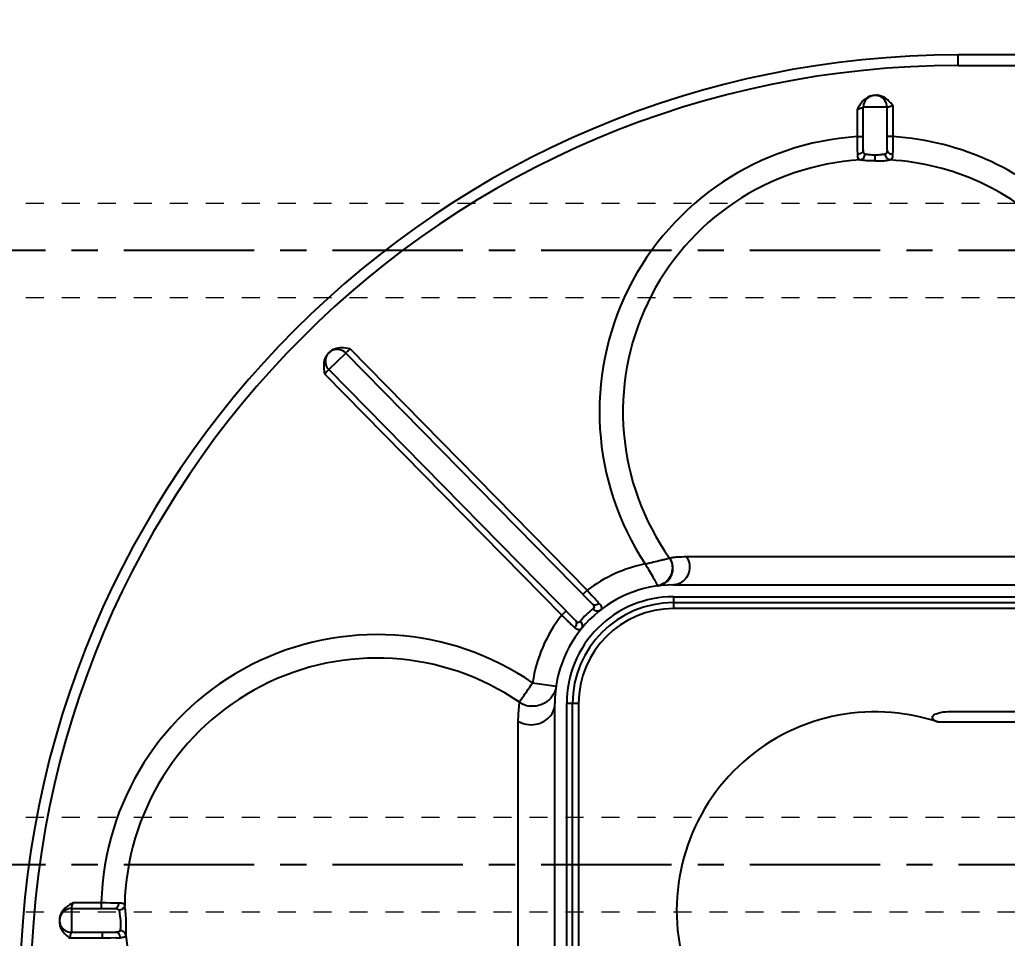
# Model space of a CAD drawing. Header units: millimetres. Extents: x 2667 to 4588, y -8940 to -2822.
# Drawn here: x 3362.9 to 3446.5, y -6217.9 to -6140.2 of the extents above; entities that cross this region are included whole.
import ezdxf

# ---------------------------------------------------------------- set-up
doc = ezdxf.new("R2010")
doc.units = ezdxf.units.MM
doc.header["$LTSCALE"] = 16.335
doc.header["$PDMODE"] = 3
doc.header["$PDSIZE"] = 8
doc.linetypes.add('CENTER', pattern=[0.6, 0.375, -0.075, 0.075, -0.075])
doc.linetypes.add('HIDDEN', pattern=[0.2, 0.1, -0.1])
doc.layers.get('0').update_dxf_attribs({"linetype": 'CONTINUOUS'})
doc.layers.get('Defpoints').update_dxf_attribs({"linetype": 'CONTINUOUS'})
doc.layers.add('cool', color=153, linetype='HIDDEN', lineweight=9)
doc.layers.add('dim', color=82, linetype='CONTINUOUS', lineweight=9)
doc.layers.add('DEFAULT_2', color=8, linetype='HIDDEN')
doc.styles.get("Standard").update_dxf_attribs({"font": 'txt', "width": 0.85})
doc.dimstyles.new('mold', dxfattribs={"dimtxt": 10, "dimasz": 5, "dimexe": 0, "dimexo": 0, "dimgap": 0, "dimtad": 1, "dimzin": 1, "dimdsep": 46, "dimtxsty": 'Standard', "dimcen": 0, "dimclrd": 4, "dimclre": 4, "dimclrt": 6, "dimazin": 0, "dimtfac": 1, "dimtofl": 0, "dimtmove": 0, "dimatfit": 3, "dimfxl": 0, "dimarcsym": 0})

# ---------------------------------------------------------------- blocks, each defined once
blk = doc.blocks.new('02')
at = {"color": 1, "linetype": 'CENTER', "ltscale": 1.803734}
blk.add_line((2807.465, 2890.507), (3167.465, 2890.507), dxfattribs=at)
at = {"layer": 'cool', "ltscale": 0.932966}
for p, q in [((2818.675, 2894.507), (3156.255, 2894.507)), ((2818.675, 2886.507), (3156.255, 2886.507))]:
    blk.add_line(p, q, dxfattribs=at)
blk = doc.blocks.new('*D401')
at = {"layer": 'Defpoints', "color": 0}
for p in [(3314.627, -6211.677), (3335.19, -6211.677), (3498.666, -6241.677)]:
    blk.add_point(p, dxfattribs=at)
at = {"layer": 'dim', "color": 4, "lineweight": -2}
blk.add_line((3335.19, -6211.677), (3296.777, -6211.677), dxfattribs=at)
at = {"layer": 'dim', "color": 6, "insert": (3305.702, -6208.677), "char_height": 6, "attachment_point": 5}
blk.add_mtext('30.00', dxfattribs=at)
blk = doc.blocks.new('*D402')
at = {"layer": 'Defpoints', "color": 0}
for p in [(3314.627, -6159.677), (3323.29, -6159.677), (3498.666, -6241.677)]:
    blk.add_point(p, dxfattribs=at)
at = {"layer": 'dim', "color": 4, "lineweight": -2}
blk.add_line((3323.29, -6159.677), (3295.927, -6159.677), dxfattribs=at)
at = {"layer": 'dim', "color": 6, "insert": (3305.277, -6156.677), "char_height": 6, "attachment_point": 5}
blk.add_mtext('82.00', dxfattribs=at)
blk = doc.blocks.new('*D403')
at = {"layer": 'Defpoints', "color": 0}
for p in [(3314.627, -6121.677), (3339.866, -6121.677), (3498.666, -6241.677)]:
    blk.add_point(p, dxfattribs=at)
at = {"layer": 'dim', "color": 4, "lineweight": -2}
blk.add_line((3339.866, -6121.677), (3293.377, -6121.677), dxfattribs=at)
at = {"layer": 'dim', "color": 6, "insert": (3304.002, -6118.677), "char_height": 6, "attachment_point": 5}
blk.add_mtext('120.00', dxfattribs=at)
blk = doc.blocks.new('*D407')
at = {"layer": 'Defpoints', "color": 0}
for p in [(3348.666, -6089.306), (3348.666, -6112.877), (3498.666, -6241.677)]:
    blk.add_point(p, dxfattribs=at)
at = {"layer": 'dim', "color": 4, "lineweight": -2}
blk.add_line((3348.666, -6112.877), (3348.666, -6068.056), dxfattribs=at)
at = {"layer": 'dim', "color": 6, "insert": (3345.666, -6078.681), "char_height": 6, "attachment_point": 5, "rotation": 90}
blk.add_mtext('150.00', dxfattribs=at)

msp = doc.modelspace()

# ---------------------------------------------------------------- linework, layer by layer
at = {"color": 7, "linetype": 'Continuous'}
for p, q in [((3442.386, -6144.042), (3442.386, -6143.142)), ((3553.941, -6143.142), (3442.386, -6143.142)), ((3442.386, -6144.042), (3553.941, -6144.042)), ((3435.211, -6146.568), (3435.157, -6146.575)), ((3433.843, -6150.057), (3433.843, -6147.743)), ((3434.346, -6151.184), (3434.346, -6147.568)), ((3436.356, -6147.568), (3434.346, -6147.568)), ((3436.356, -6151.183), (3436.356, -6147.568)), ((3436.858, -6147.424), (3436.858, -6150.057)), ((3433.843, -6150.057), (3434.346, -6150.057)), ((3433.852, -6150.613), (3433.843, -6150.057)), ((3433.861, -6151.127), (3433.852, -6150.613)), ((3436.858, -6150.057), (3436.356, -6150.057)), ((3433.869, -6151.557), (3433.861, -6151.127)), ((3436.839, -6151.197), (3436.833, -6151.557)), ((3436.84, -6151.127), (3436.839, -6151.197)), ((3435.351, -6152.115), (3435.351, -6151.621)), ((3410.952, -6188.466), (3390.868, -6168.036)), ((3390.5, -6168.378), (3389.066, -6169.787)), ((3390.5, -6168.378), (3411.389, -6189.626)), ((3389.066, -6169.787), (3409.955, -6191.035)), ((3388.718, -6170.15), (3408.803, -6190.58)), ((3449.547, -6185.641), (3419.38, -6185.641)), ((3418.266, -6188.005), (3450.537, -6188.005)), ((3410.594, -6188.818), (3410.952, -6188.466)), ((3410.952, -6188.465), (3411.347, -6188.894)), ((3418.266, -6189.01), (3418.266, -6190.015)), ((3418.266, -6189.01), (3451.988, -6189.01)), ((3418.266, -6189.513), (3451.988, -6189.513)), ((3408.802, -6190.579), (3409.161, -6190.227)), ((3451.988, -6190.015), (3418.266, -6190.015)), ((3406.334, -6196.302), (3408.323, -6196.594)), ((3408.216, -6230.761), (3408.216, -6198.055)), ((3409.221, -6232.212), (3409.221, -6198.055)), ((3410.226, -6198.055), (3409.221, -6198.055)), ((3409.723, -6232.212), (3409.723, -6198.055)), ((3410.226, -6198.055), (3410.226, -6232.212)), ((3441.52, -6198.739), (3471.391, -6198.739)), ((3405.094, -6199.546), (3405.094, -6229.468)), ((3440.65, -6199.612), (3449.708, -6199.612)), ((3367.42, -6214.91), (3369.796, -6214.91)), ((3369.796, -6214.91), (3369.796, -6215.412)), ((3369.796, -6214.91), (3370.063, -6214.912)), ((3370.063, -6214.912), (3370.199, -6214.913)), ((3370.199, -6214.913), (3370.607, -6214.916)), ((3370.607, -6214.916), (3370.977, -6214.919)), ((3370.977, -6214.919), (3371.295, -6214.921)), ((3367.262, -6215.412), (3367.262, -6217.422)), ((3367.262, -6215.412), (3370.92, -6215.412)), ((3367.262, -6217.422), (3371.035, -6217.422)), ((3369.905, -6217.925), (3369.905, -6217.422)), ((3369.905, -6217.925), (3367.135, -6217.925)), ((3369.977, -6217.923), (3369.905, -6217.925)), ((3370.12, -6217.919), (3369.977, -6217.923)), ((3370.599, -6217.907), (3370.12, -6217.919)), ((3371.037, -6217.895), (3370.599, -6217.907))]:
    msp.add_line(p, q, dxfattribs=at)
for centre, radius, start, end in [((3442.386, -6222.607), 79.465, 90, 180), ((3442.386, -6222.607), 78.565, 90, 180), ((3435.351, -6147.568), 1.005, 123.94693, 180), ((3435.339, -6147.904), 1.342, 97.77871, 107.59771), ((3443.391, -6223.612), 77.473, 95.97118, 96.06024), ((3435.351, -6147.568), 1.005, 0, 69.34014), ((3435.351, -6173.362), 23.354, 93.701, 213.45327), ((3435.351, -6173.362), 23.354, 43.95431, 86.29902), ((3435.351, -6173.362), 21.367, 93.38187, 215.38166), ((3435.351, -6173.362), 21.367, 43.95431, 86.61825), ((3389.783, -6169.082), 1.005, 44.51147, 111.66282), ((3389.783, -6169.082), 1.005, 163.18467, 224.51147), ((3443.391, -6223.612), 77.473, 134.44687, 134.57607), ((3418.266, -6198.055), 12.06, 101.47951, 127.33072), ((3418.266, -6198.055), 10.05, 90, 180), ((3418.266, -6198.055), 9.045, 90, 180.00005), ((3238.221, -6348.075), 235.183, 42.47484, 42.59708), ((3418.266, -6198.055), 8.543, 90, 180), ((3320.668, -6272.66), 123.447, 42.30249, 42.49814), ((3418.266, -6198.055), 12.06, 141.6929, 171.64011), ((3418.266, -6198.055), 8.04, 90, 180), ((3414.172, -6193.89), 4.712, 134.5167, 143.6635), ((3414.183, -6193.905), 4.73, 125.37675, 134.48885), ((3409.398, -6191.183), 0.658, 318.86926, 327.6448), ((3393.141, -6215.572), 23.354, 55.6034, 178.37458), ((3393.141, -6215.572), 21.367, 55.60338, 178.83457), ((3406.343, -6196.245), 2.04, 236.28986, 261.61184), ((3435.351, -6215.572), 16.817, 71.63202, 195.49515), ((3367.262, -6216.417), 1.005, 90, 146.40111), ((3443.391, -6223.612), 77.473, 174.54129, 174.66573), ((3367.596, -6216.401), 1.339, 162.74056, 174.92983), ((3367.262, -6216.417), 1.005, 205.30254, 270.00007), ((3366.292, -6038.102), 179.856, 271.51154, 271.62974), ((3393.141, -6215.572), 21.367, 185.6034, 226.04569)]:
    msp.add_arc(centre, radius, start, end, dxfattribs=at)
for points in [[(3434.245, -6147.113), (3434.17, -6147.204), (3434.102, -6147.301), (3434.039, -6147.402)], [(3435.574, -6146.56), (3435.494, -6146.553), (3435.412, -6146.556), (3435.332, -6146.564)], [(3436.6, -6147.135), (3436.52, -6147.051), (3436.436, -6146.971), (3436.346, -6146.899)], [(3436.858, -6147.424), (3436.774, -6147.326), (3436.69, -6147.228), (3436.6, -6147.135)], [(3434.039, -6147.402), (3433.97, -6147.513), (3433.906, -6147.628), (3433.843, -6147.743)], [(3389.562, -6168.038), (3389.406, -6168.097), (3389.259, -6168.188), (3389.141, -6168.304)], [(3390.142, -6167.941), (3389.946, -6167.94), (3389.745, -6167.969), (3389.562, -6168.038)], [(3390.868, -6168.036), (3390.629, -6167.988), (3390.386, -6167.943), (3390.142, -6167.941)], [(3388.742, -6168.844), (3388.67, -6169.027), (3388.638, -6169.228), (3388.636, -6169.424)], [(3389.016, -6168.427), (3388.898, -6168.544), (3388.804, -6168.69), (3388.742, -6168.844)], [(3388.636, -6169.424), (3388.634, -6169.567), (3388.648, -6169.71), (3388.668, -6169.851)], [(3388.668, -6169.851), (3388.682, -6169.951), (3388.7, -6170.05), (3388.718, -6170.15)], [(3367.42, -6214.91), (3367.206, -6215.03), (3366.99, -6215.153), (3366.802, -6215.311)], [(3366.258, -6216.41), (3366.25, -6216.49), (3366.248, -6216.572), (3366.256, -6216.652)], [(3366.605, -6217.42), (3366.71, -6217.548), (3366.831, -6217.664), (3366.957, -6217.774)], [(3366.957, -6217.774), (3367.015, -6217.825), (3367.075, -6217.875), (3367.135, -6217.925)]]:
    msp.add_open_spline(points, degree=3, dxfattribs=at)
for points, knots in [([(3434.933, -6146.625), (3434.798, -6146.668), (3434.54, -6146.802), (3434.336, -6147.003), (3434.245, -6147.113)], [0, 0, 0, 0, 0.499589, 1, 1, 1, 1]), ([(3436.346, -6146.899), (3436.18, -6146.766), (3435.924, -6146.622), (3435.645, -6146.566), (3435.574, -6146.56)], [0, 0, 0, 0, 0.748947, 1, 1, 1, 1]), ([(3433.843, -6147.743), (3433.905, -6147.719), (3433.996, -6147.686), (3434.113, -6147.647), (3434.189, -6147.622), (3434.252, -6147.601), (3434.295, -6147.586), (3434.321, -6147.577), (3434.334, -6147.574), (3434.34, -6147.57), (3434.346, -6147.569), (3434.346, -6147.568)], [0, 0, 0, 0, 0.372987, 0.54477, 0.697096, 0.82388, 0.919253, 0.953732, 0.97891, 0.994435, 1, 1, 1, 1]), ([(3436.356, -6147.568), (3436.356, -6147.565), (3436.376, -6147.563), (3436.399, -6147.551), (3436.449, -6147.539), (3436.51, -6147.519), (3436.586, -6147.498), (3436.703, -6147.466), (3436.795, -6147.442), (3436.858, -6147.424)], [0, 0, 0, 0, 0.021445, 0.080643, 0.175183, 0.301164, 0.453017, 0.624949, 1, 1, 1, 1]), ([(3436.858, -6150.057), (3436.857, -6150.15), (3436.851, -6150.507), (3436.845, -6150.864), (3436.84, -6151.127)], [0, 0, 0, 0, 0.262441, 1, 1, 1, 1]), ([(3434.346, -6151.183), (3434.346, -6151.231), (3434.318, -6151.332), (3434.209, -6151.453), (3434.052, -6151.533), (3433.931, -6151.554), (3433.869, -6151.557)], [0, 0, 0, 0, 0.216103, 0.453173, 0.717496, 1, 1, 1, 1]), ([(3434.491, -6151.537), (3434.464, -6151.53), (3434.411, -6151.498), (3434.367, -6151.411), (3434.348, -6151.304), (3434.346, -6151.225), (3434.346, -6151.183)], [0, 0, 0, 0, 0.204328, 0.425096, 0.690682, 1, 1, 1, 1]), ([(3436.356, -6151.183), (3436.356, -6151.225), (3436.353, -6151.304), (3436.335, -6151.411), (3436.291, -6151.498), (3436.238, -6151.53), (3436.211, -6151.537)], [0, 0, 0, 0, 0.309323, 0.574923, 0.795691, 1, 1, 1, 1]), ([(3436.356, -6151.183), (3436.356, -6151.231), (3436.384, -6151.332), (3436.493, -6151.453), (3436.65, -6151.533), (3436.771, -6151.554), (3436.833, -6151.557)], [0, 0, 0, 0, 0.216118, 0.453163, 0.71747, 1, 1, 1, 1]), ([(3434.09, -6152.033), (3434.053, -6152.022), (3433.98, -6151.985), (3433.909, -6151.874), (3433.876, -6151.727), (3433.869, -6151.617), (3433.869, -6151.557)], [0, 0, 0, 0, 0.205254, 0.418249, 0.678623, 1, 1, 1, 1]), ([(3434.09, -6152.033), (3434.197, -6152.017), (3434.406, -6151.883), (3434.485, -6151.654), (3434.491, -6151.537)], [0, 0, 0, 0, 0.47739, 1, 1, 1, 1]), ([(3435.351, -6152.115), (3435.109, -6152.115), (3434.688, -6152.102), (3434.267, -6152.067), (3434.09, -6152.033)], [0, 0, 0, 0, 0.573258, 1, 1, 1, 1]), ([(3435.351, -6151.621), (3435.186, -6151.62), (3434.898, -6151.607), (3434.609, -6151.572), (3434.491, -6151.537)], [0, 0, 0, 0, 0.572434, 1, 1, 1, 1]), ([(3435.985, -6151.582), (3435.938, -6151.588), (3435.728, -6151.613), (3435.515, -6151.621), (3435.351, -6151.621)], [0, 0, 0, 0, 0.224042, 1, 1, 1, 1]), ([(3435.351, -6152.115), (3435.592, -6152.115), (3436.013, -6152.102), (3436.435, -6152.067), (3436.611, -6152.033)], [0, 0, 0, 0, 0.573334, 1, 1, 1, 1]), ([(3436.211, -6151.537), (3436.195, -6151.541), (3436.121, -6151.56), (3436.045, -6151.573), (3435.985, -6151.582)], [0, 0, 0, 0, 0.21446, 1, 1, 1, 1]), ([(3436.611, -6152.033), (3436.506, -6152.017), (3436.296, -6151.884), (3436.217, -6151.656), (3436.211, -6151.537)], [0, 0, 0, 0, 0.472368, 1, 1, 1, 1]), ([(3436.833, -6151.557), (3436.832, -6151.617), (3436.826, -6151.726), (3436.793, -6151.874), (3436.721, -6151.985), (3436.648, -6152.022), (3436.611, -6152.033)], [0, 0, 0, 0, 0.321448, 0.581683, 0.795045, 1, 1, 1, 1]), ([(3390.5, -6168.378), (3390.5, -6168.378), (3390.503, -6168.373), (3390.508, -6168.371), (3390.516, -6168.361), (3390.534, -6168.345), (3390.564, -6168.315), (3390.609, -6168.273), (3390.664, -6168.221), (3390.751, -6168.141), (3390.82, -6168.078), (3390.868, -6168.036)], [0, 0, 0, 0, 0.004899, 0.01942, 0.043303, 0.076284, 0.16848, 0.292788, 0.444316, 0.617838, 1, 1, 1, 1]), ([(3388.718, -6170.15), (3388.798, -6170.062), (3388.936, -6169.916), (3388.999, -6169.856), (3389.075, -6169.777), (3389.066, -6169.787)], [0, 0, 0, 0, 0.707131, 0.923678, 1, 1, 1, 1]), ([(3415.866, -6186.236), (3416.103, -6186.184), (3416.549, -6186.074), (3417.084, -6185.945), (3417.453, -6185.854), (3417.663, -6185.801), (3417.817, -6185.761), (3417.901, -6185.744), (3417.931, -6185.734)], [0, 0, 0, 0, 0.343051, 0.648884, 0.776068, 0.879624, 0.955567, 1, 1, 1, 1]), ([(3416.931, -6188.094), (3417.18, -6188.061), (3417.671, -6187.858), (3418.154, -6187.231), (3418.276, -6186.447), (3418.09, -6185.946), (3417.944, -6185.737)], [0, 0, 0, 0, 0.248042, 0.497524, 0.748602, 1, 1, 1, 1]), ([(3417.932, -6185.734), (3418.04, -6185.899), (3418.191, -6186.281), (3418.174, -6186.894), (3417.929, -6187.459), (3417.633, -6187.748), (3417.466, -6187.857)], [0, 0, 0, 0, 0.247016, 0.497355, 0.749443, 1, 1, 1, 1]), ([(3419.38, -6185.641), (3419.087, -6185.644), (3418.687, -6185.654), (3418.209, -6185.702), (3418.024, -6185.724), (3417.944, -6185.737)], [0, 0, 0, 0, 0.611226, 0.832546, 1, 1, 1, 1]), ([(3419.38, -6185.641), (3419.415, -6185.698), (3419.555, -6185.962), (3419.62, -6186.266), (3419.62, -6186.498)], [0, 0, 0, 0, 0.224548, 1, 1, 1, 1]), ([(3415.866, -6186.236), (3415.996, -6186.441), (3416.228, -6186.836), (3416.531, -6187.377), (3416.759, -6187.78), (3416.871, -6188.001), (3416.915, -6188.074)], [0, 0, 0, 0, 0.343267, 0.649195, 0.87988, 1, 1, 1, 1]), ([(3419.62, -6186.498), (3419.62, -6186.704), (3419.543, -6187.118), (3419.216, -6187.63), (3418.757, -6187.94), (3418.419, -6188.005), (3418.266, -6188.005)], [0, 0, 0, 0, 0.277406, 0.550257, 0.793854, 1, 1, 1, 1]), ([(3417.466, -6187.857), (3417.424, -6187.884), (3417.252, -6187.983), (3417.061, -6188.048), (3416.915, -6188.074)], [0, 0, 0, 0, 0.252677, 1, 1, 1, 1]), ([(3416.915, -6188.074), (3416.916, -6188.077), (3416.92, -6188.084), (3416.926, -6188.095), (3416.931, -6188.094)], [0, 0, 0, 0, 0.395915, 1, 1, 1, 1]), ([(3411.97, -6189.575), (3411.924, -6189.613), (3411.825, -6189.676), (3411.663, -6189.723), (3411.507, -6189.71), (3411.421, -6189.659), (3411.389, -6189.626)], [0, 0, 0, 0, 0.282857, 0.546508, 0.783308, 1, 1, 1, 1]), ([(3411.389, -6189.626), (3411.414, -6189.652), (3411.47, -6189.713), (3411.54, -6189.81), (3411.549, -6189.899), (3411.538, -6189.933)], [0, 0, 0, 0, 0.307947, 0.693537, 1, 1, 1, 1]), ([(3411.538, -6189.933), (3411.534, -6189.944), (3411.514, -6189.99), (3411.476, -6190.026), (3411.444, -6190.048)], [0, 0, 0, 0, 0.225066, 1, 1, 1, 1]), ([(3411.97, -6189.575), (3412.023, -6189.629), (3412.107, -6189.73), (3412.175, -6189.876), (3412.173, -6189.983), (3412.131, -6190.084), (3412.069, -6190.143), (3412.023, -6190.179)], [0, 0, 0, 0, 0.315856, 0.552746, 0.65313, 0.755825, 1, 1, 1, 1]), ([(3408.802, -6190.579), (3408.904, -6190.677), (3409.039, -6190.805), (3409.174, -6190.933), (3409.207, -6190.965)], [0, 0, 0, 0, 0.754033, 1, 1, 1, 1]), ([(3412.023, -6190.179), (3411.949, -6190.238), (3411.77, -6190.261), (3411.576, -6190.168), (3411.484, -6190.092), (3411.444, -6190.048)], [0, 0, 0, 0, 0.447318, 0.722036, 1, 1, 1, 1]), ([(3409.207, -6190.965), (3409.239, -6190.996), (3409.364, -6191.114), (3409.488, -6191.232), (3409.58, -6191.32)], [0, 0, 0, 0, 0.261136, 1, 1, 1, 1]), ([(3409.58, -6191.32), (3409.609, -6191.346), (3409.713, -6191.445), (3409.818, -6191.544), (3409.894, -6191.616)], [0, 0, 0, 0, 0.271602, 1, 1, 1, 1]), ([(3410.497, -6191.679), (3410.46, -6191.724), (3410.4, -6191.786), (3410.299, -6191.825), (3410.192, -6191.825), (3410.047, -6191.755), (3409.947, -6191.67), (3409.894, -6191.616)], [0, 0, 0, 0, 0.244393, 0.34686, 0.44715, 0.684189, 1, 1, 1, 1]), ([(3409.955, -6191.035), (3410.012, -6191.093), (3410.073, -6191.28), (3410.005, -6191.454), (3409.954, -6191.535)], [0, 0, 0, 0, 0.455609, 1, 1, 1, 1]), ([(3410.122, -6191.173), (3410.108, -6191.165), (3410.048, -6191.126), (3409.995, -6191.076), (3409.955, -6191.035)], [0, 0, 0, 0, 0.214613, 1, 1, 1, 1]), ([(3410.259, -6191.196), (3410.248, -6191.2), (3410.201, -6191.208), (3410.153, -6191.19), (3410.122, -6191.173)], [0, 0, 0, 0, 0.228214, 1, 1, 1, 1]), ([(3410.376, -6191.098), (3410.367, -6191.11), (3410.335, -6191.15), (3410.293, -6191.186), (3410.259, -6191.196)], [0, 0, 0, 0, 0.290809, 1, 1, 1, 1]), ([(3410.497, -6191.679), (3410.528, -6191.641), (3410.569, -6191.548), (3410.563, -6191.394), (3410.5, -6191.236), (3410.424, -6191.142), (3410.376, -6191.098)], [0, 0, 0, 0, 0.227914, 0.448094, 0.698098, 1, 1, 1, 1]), ([(3405.211, -6197.942), (3405.254, -6197.879), (3405.626, -6197.331), (3406.003, -6196.786), (3406.334, -6196.302)], [0, 0, 0, 0, 0.114868, 1, 1, 1, 1]), ([(3408.323, -6196.594), (3408.288, -6196.827), (3408.124, -6197.312), (3407.604, -6197.914), (3406.861, -6198.275), (3406.307, -6198.301), (3406.046, -6198.263)], [0, 0, 0, 0, 0.226705, 0.480887, 0.74593, 1, 1, 1, 1]), ([(3405.211, -6197.942), (3405.197, -6198.028), (3405.125, -6198.559), (3405.094, -6199.097), (3405.094, -6199.546)], [0, 0, 0, 0, 0.162429, 1, 1, 1, 1]), ([(3406.206, -6199.845), (3406.466, -6199.845), (3406.984, -6199.755), (3407.651, -6199.365), (3408.106, -6198.771), (3408.216, -6198.29), (3408.216, -6198.056)], [0, 0, 0, 0, 0.263312, 0.519049, 0.7637, 1, 1, 1, 1]), ([(3440.182, -6199.242), (3440.181, -6199.121), (3440.37, -6198.981), (3440.588, -6198.888), (3440.953, -6198.774), (3441.269, -6198.738), (3441.521, -6198.738)], [0, 0, 0, 0, 0.242237, 0.3687, 0.495202, 1, 1, 1, 1]), ([(3405.094, -6199.546), (3405.169, -6199.59), (3405.514, -6199.764), (3405.907, -6199.845), (3406.206, -6199.845)], [0, 0, 0, 0, 0.225074, 1, 1, 1, 1]), ([(3440.182, -6199.242), (3440.182, -6199.343), (3440.369, -6199.51), (3440.551, -6199.579), (3440.65, -6199.612)], [0, 0, 0, 0, 0.491013, 1, 1, 1, 1]), ([(3367.262, -6215.412), (3367.263, -6215.412), (3367.264, -6215.407), (3367.267, -6215.401), (3367.27, -6215.388), (3367.278, -6215.362), (3367.291, -6215.319), (3367.31, -6215.256), (3367.333, -6215.181), (3367.368, -6215.063), (3367.398, -6214.972), (3367.42, -6214.91)], [0, 0, 0, 0, 0.005549, 0.020918, 0.045854, 0.08003, 0.17474, 0.301032, 0.453218, 0.62535, 1, 1, 1, 1]), ([(3370.92, -6215.412), (3370.972, -6215.412), (3371.075, -6215.381), (3371.193, -6215.27), (3371.273, -6215.113), (3371.293, -6214.989), (3371.295, -6214.921)], [0, 0, 0, 0, 0.229365, 0.452941, 0.700662, 1, 1, 1, 1]), ([(3371.295, -6214.921), (3371.355, -6214.921), (3371.465, -6214.927), (3371.613, -6214.958), (3371.726, -6215.028), (3371.766, -6215.101), (3371.779, -6215.138)], [0, 0, 0, 0, 0.319845, 0.579769, 0.794131, 1, 1, 1, 1]), ([(3366.802, -6215.311), (3366.693, -6215.402), (3366.492, -6215.609), (3366.359, -6215.868), (3366.317, -6216.004)], [0, 0, 0, 0, 0.500396, 1, 1, 1, 1]), ([(3370.92, -6215.412), (3370.965, -6215.412), (3371.047, -6215.415), (3371.157, -6215.436), (3371.242, -6215.481), (3371.273, -6215.532), (3371.282, -6215.557)], [0, 0, 0, 0, 0.325713, 0.590724, 0.803512, 1, 1, 1, 1]), ([(3371.779, -6215.138), (3371.767, -6215.246), (3371.636, -6215.465), (3371.403, -6215.55), (3371.282, -6215.557)], [0, 0, 0, 0, 0.472369, 1, 1, 1, 1]), ([(3371.282, -6215.557), (3371.289, -6215.577), (3371.317, -6215.669), (3371.337, -6215.764), (3371.35, -6215.84)], [0, 0, 0, 0, 0.21032, 1, 1, 1, 1]), ([(3371.35, -6215.84), (3371.397, -6216.098), (3371.429, -6216.486), (3371.424, -6216.967), (3371.403, -6217.186), (3371.382, -6217.277)], [0, 0, 0, 0, 0.545438, 0.805556, 1, 1, 1, 1]), ([(3371.876, -6217.659), (3371.9, -6217.481), (3371.925, -6217.059), (3371.915, -6216.396), (3371.878, -6215.812), (3371.827, -6215.393), (3371.797, -6215.215), (3371.779, -6215.138)], [0, 0, 0, 0, 0.212875, 0.500035, 0.785811, 0.906171, 1, 1, 1, 1]), ([(3366.256, -6216.652), (3366.264, -6216.723), (3366.322, -6217.002), (3366.47, -6217.256), (3366.605, -6217.42)], [0, 0, 0, 0, 0.251062, 1, 1, 1, 1]), ([(3367.135, -6217.925), (3367.151, -6217.862), (3367.172, -6217.769), (3367.2, -6217.651), (3367.219, -6217.576), (3367.236, -6217.515), (3367.247, -6217.465), (3367.258, -6217.443), (3367.259, -6217.422), (3367.262, -6217.422)], [0, 0, 0, 0, 0.376456, 0.548682, 0.700479, 0.82616, 0.920259, 0.978987, 1, 1, 1, 1]), ([(3371.382, -6217.277), (3371.376, -6217.304), (3371.348, -6217.358), (3371.262, -6217.402), (3371.155, -6217.42), (3371.077, -6217.422), (3371.035, -6217.422)], [0, 0, 0, 0, 0.202616, 0.420918, 0.688683, 1, 1, 1, 1]), ([(3371.408, -6217.885), (3371.404, -6217.824), (3371.381, -6217.707), (3371.3, -6217.554), (3371.181, -6217.449), (3371.082, -6217.422), (3371.035, -6217.422)], [0, 0, 0, 0, 0.282721, 0.546686, 0.783596, 1, 1, 1, 1]), ([(3371.876, -6217.659), (3371.857, -6217.556), (3371.721, -6217.356), (3371.498, -6217.282), (3371.382, -6217.277)], [0, 0, 0, 0, 0.473371, 1, 1, 1, 1]), ([(3371.876, -6217.659), (3371.867, -6217.696), (3371.833, -6217.77), (3371.723, -6217.842), (3371.577, -6217.876), (3371.468, -6217.884), (3371.408, -6217.885)], [0, 0, 0, 0, 0.204924, 0.416504, 0.677032, 1, 1, 1, 1])]:
    msp.add_open_spline(points, degree=3, knots=knots, dxfattribs=at)
at = {"layer": 'DEFAULT_2', "color": 8, "linetype": 'HIDDEN'}
msp.add_line((3435.245, -6146.569), (3435.158, -6146.578), dxfattribs=at)
for centre, start, end in [((3435.351, -6147.568), 69.34014, 123.94693), ((3389.783, -6169.082), 111.66282, 163.18467), ((3367.262, -6216.417), 146.40111, 205.30254)]:
    msp.add_arc(centre, 1.005, start, end, dxfattribs=at)

# ---------------------------------------------------------------- block references
for p in [(511.201, -9050.184), (511.201, -9102.184)]:
    msp.add_blockref('02', p)

# ---------------------------------------------------------------- dimensions: what is measured, and where the dimension line sits
at = {"layer": 'dim'}
for feature_location, offset, dtype, picture, middle in [((3348.666, -6112.877), (0, 23.571), 1, '*D407', (3345.666, -6078.681)), ((3339.866, -6121.677), (-25.239, 0), 0, '*D403', (3304.002, -6118.677)), ((3323.29, -6159.677), (-8.664, 0), 0, '*D402', (3305.277, -6156.677)), ((3335.19, -6211.677), (-20.563, 0), 0, '*D401', (3305.702, -6208.677))]:
    dim = msp.add_ordinate_dim(feature_location=feature_location, offset=offset, dtype=dtype, origin=(3498.666, -6241.677), dimstyle='mold', override={"dimtxt": 6, "dimasz": 2}, dxfattribs=at)
    dim.commit()
    dim.dimension.update_dxf_attribs({"geometry": picture, "text_midpoint": middle})

doc.saveas('drawing.dxf')
